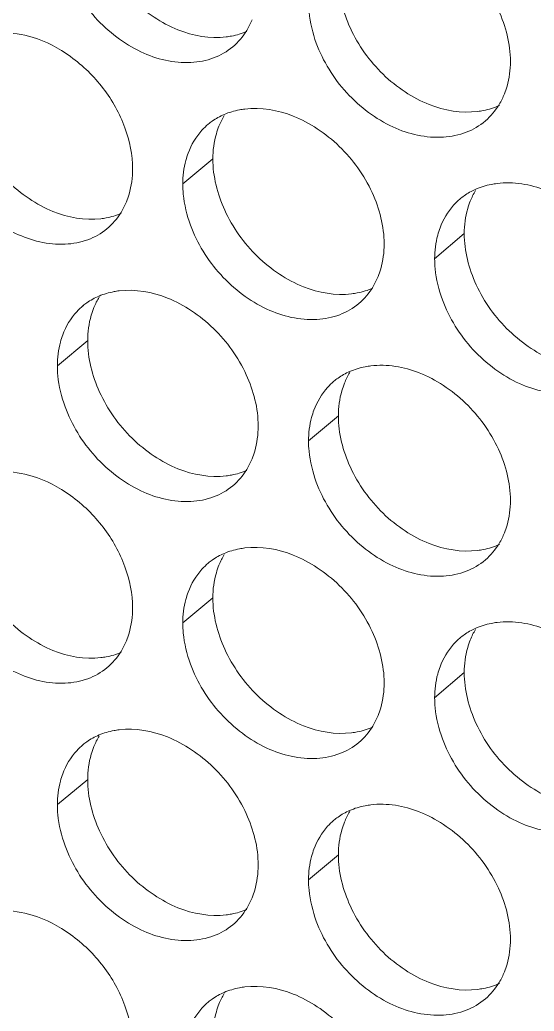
# Model space of a CAD drawing. Header units: millimetres. Extents: x 1177 to 4147, y 93 to 2194.
# Drawn here: x 2687.43 to 2696.66, y 760.61 to 778.39 of the extents above; entities that cross this region are included whole.
import ezdxf

# ---------------------------------------------------------------- set-up
doc = ezdxf.new("R2010")
doc.units = ezdxf.units.MM
doc.header["$LTSCALE"] = 0.1
doc.layers.get('0').update_dxf_attribs({"lineweight": 13})
doc.layers.add('标注', color=251, linetype='Continuous', lineweight=9)

# ---------------------------------------------------------------- blocks, each defined once
blk = doc.blocks.new('02')
at = {"layer": '标注'}
for p, q in [((4613.267, 699.692), (4612.496, 699.048)), ((4619.714, 697.78), (4618.955, 697.133)), ((4610.058, 695.034), (4609.28, 694.392)), ((4610.058, 695.034), (4609.28, 694.392)), ((4616.486, 693.107), (4615.721, 692.462)), ((4616.486, 693.107), (4615.721, 692.462)), ((4613.267, 688.442), (4612.496, 687.798)), ((4619.714, 686.53), (4618.955, 685.883)), ((4610.058, 683.784), (4609.28, 683.142)), ((4616.486, 681.857), (4615.721, 681.212))]:
    blk.add_line(p, q, dxfattribs=at)
for centre, radius, start, end in [((4612.506, 703.971), 1.906, 328.8204, 337.9261), ((4618.964, 702.071), 1.919, 329.1361, 338.1835), ((4615.192, 699.818), 1.906, 148.8645, 158.0006), ((4614.169, 699.363), 1.589, 125.3301, 129.8922), ((4620.645, 697.434), 1.61, 125.3606, 130.4975), ((4621.65, 697.899), 1.919, 149.179, 158.2551), ((4609.291, 699.307), 1.899, 328.661, 337.8031), ((4615.73, 697.392), 1.912, 328.9787, 338.0529), ((4611.976, 695.164), 1.899, 148.7058, 157.8789), ((4611.976, 695.164), 1.899, 148.7058, 157.8789), ((4610.945, 694.713), 1.579, 125.316, 129.5927), ((4610.945, 694.713), 1.579, 125.316, 129.5927), ((4618.416, 693.23), 1.912, 149.0222, 158.126), ((4618.416, 693.23), 1.912, 149.0222, 158.126), ((4617.403, 692.77), 1.599, 125.3449, 130.1938), ((4617.403, 692.77), 1.599, 125.3449, 130.1938), ((4612.506, 692.721), 1.906, 328.8204, 337.9261), ((4612.506, 692.721), 1.906, 328.8204, 337.9261), ((4618.964, 690.821), 1.919, 329.1361, 338.1835), ((4618.964, 690.821), 1.919, 329.1361, 338.1835), ((4615.192, 688.568), 1.906, 148.8645, 158.0006), ((4614.169, 688.113), 1.589, 125.3301, 129.8922), ((4621.65, 686.649), 1.919, 149.179, 158.2551), ((4609.291, 688.057), 1.899, 328.661, 337.8031), ((4620.645, 686.184), 1.61, 125.3606, 130.4975), ((4615.73, 686.142), 1.912, 328.9787, 338.0529), ((4610.945, 683.463), 1.579, 125.316, 129.5927), ((4611.976, 683.914), 1.899, 148.7058, 157.8789), ((4618.416, 681.98), 1.912, 149.0222, 158.126), ((4617.403, 681.52), 1.599, 125.3449, 130.1938), ((4612.506, 681.471), 1.906, 328.8204, 337.9261), ((4618.964, 679.571), 1.919, 329.1361, 338.1835), ((4614.169, 676.863), 1.589, 125.3301, 129.8922), ((4615.192, 677.318), 1.906, 148.8645, 158.0006)]:
    blk.add_arc(centre, radius, start, end, dxfattribs=at)
for points, knots in [([(4610.058, 706.284), (4610.058, 705.833), (4610.299, 704.897), (4610.993, 703.918), (4611.74, 703.314), (4612.522, 702.887), (4613.194, 702.768), (4613.607, 702.817)], [0, 0, 0, 0, 0.247242, 0.512574, 0.644829, 0.771813, 1, 1, 1, 1]), ([(4620.899, 702.189), (4620.899, 702.639), (4620.654, 703.575), (4619.952, 704.549), (4619.198, 705.149), (4618.409, 705.571), (4617.733, 705.687), (4617.318, 705.637)], [0, 0, 0, 0, 0.246434, 0.511288, 0.64364, 0.770925, 1, 1, 1, 1]), ([(4609.478, 704.589), (4609.648, 704.124), (4610.049, 703.467), (4610.784, 702.8), (4611.575, 702.307), (4612.469, 702.089), (4613.288, 702.247), (4613.632, 702.441), (4613.776, 702.562)], [0, 0, 0, 0, 0.27351, 0.411743, 0.545537, 0.786668, 0.895956, 1, 1, 1, 1]), ([(4616.486, 704.357), (4616.486, 703.907), (4616.729, 702.971), (4617.427, 701.995), (4618.179, 701.394), (4618.966, 700.971), (4619.641, 700.856), (4620.055, 700.907)], [0, 0, 0, 0, 0.246741, 0.511644, 0.643878, 0.771009, 1, 1, 1, 1]), ([(4615.721, 703.712), (4615.721, 703.626), (4615.74, 703.267), (4615.827, 702.914), (4615.92, 702.659)], [0, 0, 0, 0, 0.240702, 1, 1, 1, 1]), ([(4608.638, 702.81), (4608.387, 702.886), (4607.882, 702.965), (4607.376, 702.872), (4607.153, 702.781)], [0, 0, 0, 0, 0.521913, 1, 1, 1, 1]), ([(4611.209, 699.435), (4611.209, 699.792), (4611.053, 700.536), (4610.498, 701.537), (4609.671, 702.342), (4608.989, 702.704), (4608.638, 702.81)], [0, 0, 0, 0, 0.238714, 0.495406, 0.754851, 1, 1, 1, 1]), ([(4613.607, 702.817), (4613.653, 702.823), (4613.835, 702.851), (4614.014, 702.903), (4614.139, 702.958)], [0, 0, 0, 0, 0.255679, 1, 1, 1, 1]), ([(4615.92, 702.659), (4616.091, 702.193), (4616.498, 701.535), (4617.24, 700.871), (4618.04, 700.382), (4618.943, 700.173), (4619.766, 700.341), (4620.111, 700.54), (4620.255, 700.664)], [0, 0, 0, 0, 0.272838, 0.410886, 0.544611, 0.786, 0.895595, 1, 1, 1, 1]), ([(4620.745, 701.358), (4620.77, 701.422), (4620.862, 701.689), (4620.899, 701.975), (4620.899, 702.189)], [0, 0, 0, 0, 0.241748, 1, 1, 1, 1]), ([(4606.857, 701.634), (4606.857, 701.183), (4607.098, 700.247), (4607.789, 699.266), (4608.535, 698.66), (4609.314, 698.231), (4609.984, 698.111), (4610.396, 698.159)], [0, 0, 0, 0, 0.247494, 0.513042, 0.645309, 0.772218, 1, 1, 1, 1]), ([(4614.089, 700.97), (4614.042, 700.964), (4613.861, 700.936), (4613.683, 700.884), (4613.557, 700.83)], [0, 0, 0, 0, 0.255763, 1, 1, 1, 1]), ([(4617.66, 697.513), (4617.66, 697.964), (4617.416, 698.9), (4616.716, 699.875), (4615.963, 700.477), (4615.177, 700.901), (4614.503, 701.019), (4614.089, 700.97)], [0, 0, 0, 0, 0.246684, 0.511753, 0.644116, 0.771328, 1, 1, 1, 1]), ([(4620.055, 700.907), (4620.105, 700.913), (4620.296, 700.943), (4620.484, 701.001), (4620.615, 701.06)], [0, 0, 0, 0, 0.255887, 1, 1, 1, 1]), ([(4613.15, 700.582), (4613.093, 700.534), (4612.873, 700.323), (4612.714, 700.052), (4612.634, 699.838)], [0, 0, 0, 0, 0.245947, 1, 1, 1, 1]), ([(4613.425, 700.532), (4613.399, 700.468), (4613.305, 700.197), (4613.267, 699.908), (4613.267, 699.692)], [0, 0, 0, 0, 0.241351, 1, 1, 1, 1]), ([(4606.271, 699.94), (4606.44, 699.475), (4606.839, 698.819), (4607.569, 698.151), (4608.356, 697.656), (4609.246, 697.434), (4610.062, 697.587), (4610.406, 697.779), (4610.551, 697.898)], [0, 0, 0, 0, 0.27385, 0.412176, 0.546005, 0.787007, 0.896139, 1, 1, 1, 1]), ([(4612.634, 699.838), (4612.611, 699.777), (4612.529, 699.522), (4612.496, 699.251), (4612.496, 699.048)], [0, 0, 0, 0, 0.241796, 1, 1, 1, 1]), ([(4613.267, 699.692), (4613.267, 699.241), (4613.51, 698.306), (4614.205, 697.328), (4614.955, 696.725), (4615.739, 696.3), (4616.413, 696.183), (4616.827, 696.233)], [0, 0, 0, 0, 0.246991, 0.512108, 0.644352, 0.77141, 1, 1, 1, 1]), ([(4611.049, 698.59), (4611.075, 698.654), (4611.17, 698.926), (4611.209, 699.217), (4611.209, 699.435)], [0, 0, 0, 0, 0.241257, 1, 1, 1, 1]), ([(4612.496, 699.048), (4612.496, 698.962), (4612.515, 698.604), (4612.601, 698.251), (4612.695, 697.995)], [0, 0, 0, 0, 0.240653, 1, 1, 1, 1]), ([(4620.556, 699.061), (4620.507, 699.055), (4620.316, 699.025), (4620.129, 698.968), (4619.998, 698.909)], [0, 0, 0, 0, 0.255975, 1, 1, 1, 1]), ([(4624.148, 695.622), (4624.148, 696.072), (4623.902, 697.008), (4623.198, 697.98), (4622.441, 698.578), (4621.65, 698.999), (4620.973, 699.113), (4620.556, 699.061)], [0, 0, 0, 0, 0.246187, 0.510826, 0.643167, 0.770525, 1, 1, 1, 1]), ([(4619.599, 698.658), (4619.543, 698.61), (4619.329, 698.401), (4619.173, 698.134), (4619.094, 697.923)], [0, 0, 0, 0, 0.246198, 1, 1, 1, 1]), ([(4619.868, 698.61), (4619.843, 698.546), (4619.751, 698.279), (4619.714, 697.994), (4619.714, 697.78)], [0, 0, 0, 0, 0.241677, 1, 1, 1, 1]), ([(4610.396, 698.159), (4610.441, 698.164), (4610.618, 698.191), (4610.792, 698.241), (4610.915, 698.293)], [0, 0, 0, 0, 0.255573, 1, 1, 1, 1]), ([(4612.695, 697.995), (4612.865, 697.529), (4613.269, 696.872), (4614.007, 696.207), (4614.803, 695.716), (4615.701, 695.502), (4616.522, 695.665), (4616.867, 695.862), (4617.011, 695.984)], [0, 0, 0, 0, 0.273173, 0.411313, 0.545072, 0.786333, 0.895775, 1, 1, 1, 1]), ([(4619.094, 697.923), (4619.071, 697.863), (4618.988, 697.607), (4618.955, 697.336), (4618.955, 697.133)], [0, 0, 0, 0, 0.242012, 1, 1, 1, 1]), ([(4619.714, 697.78), (4619.714, 697.33), (4619.958, 696.394), (4620.658, 695.42), (4621.412, 694.821), (4622.201, 694.399), (4622.877, 694.286), (4623.293, 694.338)], [0, 0, 0, 0, 0.246494, 0.511184, 0.643406, 0.77061, 1, 1, 1, 1]), ([(4617.504, 696.678), (4617.53, 696.741), (4617.623, 697.011), (4617.66, 697.298), (4617.66, 697.513)], [0, 0, 0, 0, 0.241585, 1, 1, 1, 1]), ([(4618.955, 697.133), (4618.955, 697.047), (4618.974, 696.688), (4619.061, 696.336), (4619.155, 696.081)], [0, 0, 0, 0, 0.240751, 1, 1, 1, 1]), ([(4610.868, 696.31), (4610.823, 696.305), (4610.647, 696.278), (4610.473, 696.228), (4610.351, 696.177)], [0, 0, 0, 0, 0.255654, 1, 1, 1, 1]), ([(4610.868, 696.31), (4610.823, 696.305), (4610.647, 696.278), (4610.473, 696.228), (4610.351, 696.177)], [0, 0, 0, 0, 0.255654, 1, 1, 1, 1]), ([(4614.43, 692.845), (4614.43, 693.296), (4614.186, 694.232), (4613.489, 695.209), (4612.738, 695.813), (4611.955, 696.239), (4611.282, 696.358), (4610.868, 696.31)], [0, 0, 0, 0, 0.246935, 0.51222, 0.644595, 0.771733, 1, 1, 1, 1]), ([(4614.43, 692.845), (4614.43, 693.296), (4614.186, 694.232), (4613.489, 695.209), (4612.738, 695.813), (4611.955, 696.239), (4611.282, 696.358), (4610.868, 696.31)], [0, 0, 0, 0, 0.246935, 0.51222, 0.644595, 0.771733, 1, 1, 1, 1]), ([(4616.827, 696.233), (4616.875, 696.239), (4617.061, 696.268), (4617.244, 696.323), (4617.373, 696.38)], [0, 0, 0, 0, 0.255784, 1, 1, 1, 1]), ([(4609.939, 695.93), (4609.881, 695.882), (4609.659, 695.67), (4609.499, 695.397), (4609.418, 695.181)], [0, 0, 0, 0, 0.245817, 1, 1, 1, 1]), ([(4609.939, 695.93), (4609.881, 695.882), (4609.659, 695.67), (4609.499, 695.397), (4609.418, 695.181)], [0, 0, 0, 0, 0.245817, 1, 1, 1, 1]), ([(4619.155, 696.081), (4619.327, 695.614), (4619.735, 694.955), (4620.482, 694.293), (4621.286, 693.806), (4622.193, 693.601), (4623.018, 693.774), (4623.364, 693.976), (4623.508, 694.101)], [0, 0, 0, 0, 0.272504, 0.410462, 0.544153, 0.785671, 0.895417, 1, 1, 1, 1]), ([(4610.217, 695.879), (4610.19, 695.815), (4610.096, 695.543), (4610.058, 695.252), (4610.058, 695.034)], [0, 0, 0, 0, 0.241186, 1, 1, 1, 1]), ([(4610.217, 695.879), (4610.19, 695.815), (4610.096, 695.543), (4610.058, 695.252), (4610.058, 695.034)], [0, 0, 0, 0, 0.241186, 1, 1, 1, 1]), ([(4609.418, 695.181), (4609.395, 695.121), (4609.313, 694.865), (4609.28, 694.595), (4609.28, 694.392)], [0, 0, 0, 0, 0.241688, 1, 1, 1, 1]), ([(4609.418, 695.181), (4609.395, 695.121), (4609.313, 694.865), (4609.28, 694.595), (4609.28, 694.392)], [0, 0, 0, 0, 0.241688, 1, 1, 1, 1]), ([(4610.058, 695.034), (4610.058, 694.583), (4610.299, 693.647), (4610.993, 692.668), (4611.74, 692.064), (4612.522, 691.637), (4613.194, 691.518), (4613.607, 691.567)], [0, 0, 0, 0, 0.247242, 0.512574, 0.644829, 0.771813, 1, 1, 1, 1]), ([(4610.058, 695.034), (4610.058, 694.583), (4610.299, 693.647), (4610.993, 692.668), (4611.74, 692.064), (4612.522, 691.637), (4613.194, 691.518), (4613.607, 691.567)], [0, 0, 0, 0, 0.247242, 0.512574, 0.644829, 0.771813, 1, 1, 1, 1]), ([(4609.28, 694.392), (4609.28, 694.306), (4609.299, 693.948), (4609.385, 693.595), (4609.478, 693.339)], [0, 0, 0, 0, 0.240605, 1, 1, 1, 1]), ([(4609.28, 694.392), (4609.28, 694.306), (4609.299, 693.948), (4609.385, 693.595), (4609.478, 693.339)], [0, 0, 0, 0, 0.240605, 1, 1, 1, 1]), ([(4617.318, 694.387), (4617.27, 694.381), (4617.084, 694.352), (4616.902, 694.297), (4616.773, 694.241)], [0, 0, 0, 0, 0.25587, 1, 1, 1, 1]), ([(4617.318, 694.387), (4617.27, 694.381), (4617.084, 694.352), (4616.902, 694.297), (4616.773, 694.241)], [0, 0, 0, 0, 0.25587, 1, 1, 1, 1]), ([(4620.899, 690.939), (4620.899, 691.389), (4620.654, 692.325), (4619.952, 693.299), (4619.198, 693.899), (4618.409, 694.321), (4617.733, 694.437), (4617.318, 694.387)], [0, 0, 0, 0, 0.246434, 0.511288, 0.64364, 0.770925, 1, 1, 1, 1]), ([(4620.899, 690.939), (4620.899, 691.389), (4620.654, 692.325), (4619.952, 693.299), (4619.198, 693.899), (4618.409, 694.321), (4617.733, 694.437), (4617.318, 694.387)], [0, 0, 0, 0, 0.246434, 0.511288, 0.64364, 0.770925, 1, 1, 1, 1]), ([(4616.37, 693.991), (4616.314, 693.943), (4616.097, 693.733), (4615.939, 693.465), (4615.859, 693.252)], [0, 0, 0, 0, 0.246074, 1, 1, 1, 1]), ([(4616.37, 693.991), (4616.314, 693.943), (4616.097, 693.733), (4615.939, 693.465), (4615.859, 693.252)], [0, 0, 0, 0, 0.246074, 1, 1, 1, 1]), ([(4616.642, 693.942), (4616.616, 693.878), (4616.524, 693.609), (4616.486, 693.322), (4616.486, 693.107)], [0, 0, 0, 0, 0.241514, 1, 1, 1, 1]), ([(4616.642, 693.942), (4616.616, 693.878), (4616.524, 693.609), (4616.486, 693.322), (4616.486, 693.107)], [0, 0, 0, 0, 0.241514, 1, 1, 1, 1]), ([(4609.478, 693.339), (4609.648, 692.874), (4610.049, 692.217), (4610.784, 691.55), (4611.575, 691.057), (4612.469, 690.839), (4613.288, 690.997), (4613.632, 691.191), (4613.776, 691.312)], [0, 0, 0, 0, 0.27351, 0.411743, 0.545537, 0.786668, 0.895956, 1, 1, 1, 1]), ([(4609.478, 693.339), (4609.648, 692.874), (4610.049, 692.217), (4610.784, 691.55), (4611.575, 691.057), (4612.469, 690.839), (4613.288, 690.997), (4613.632, 691.191), (4613.776, 691.312)], [0, 0, 0, 0, 0.27351, 0.411743, 0.545537, 0.786668, 0.895956, 1, 1, 1, 1]), ([(4615.859, 693.252), (4615.837, 693.191), (4615.754, 692.936), (4615.721, 692.665), (4615.721, 692.462)], [0, 0, 0, 0, 0.241904, 1, 1, 1, 1]), ([(4615.859, 693.252), (4615.837, 693.191), (4615.754, 692.936), (4615.721, 692.665), (4615.721, 692.462)], [0, 0, 0, 0, 0.241904, 1, 1, 1, 1]), ([(4616.486, 693.107), (4616.486, 692.657), (4616.729, 691.721), (4617.427, 690.745), (4618.179, 690.144), (4618.966, 689.721), (4619.641, 689.606), (4620.055, 689.657)], [0, 0, 0, 0, 0.246741, 0.511644, 0.643878, 0.771009, 1, 1, 1, 1]), ([(4616.486, 693.107), (4616.486, 692.657), (4616.729, 691.721), (4617.427, 690.745), (4618.179, 690.144), (4618.966, 689.721), (4619.641, 689.606), (4620.055, 689.657)], [0, 0, 0, 0, 0.246741, 0.511644, 0.643878, 0.771009, 1, 1, 1, 1]), ([(4614.272, 692.005), (4614.298, 692.069), (4614.392, 692.339), (4614.43, 692.628), (4614.43, 692.845)], [0, 0, 0, 0, 0.241422, 1, 1, 1, 1]), ([(4614.272, 692.005), (4614.298, 692.069), (4614.392, 692.339), (4614.43, 692.628), (4614.43, 692.845)], [0, 0, 0, 0, 0.241422, 1, 1, 1, 1]), ([(4615.721, 692.462), (4615.721, 692.376), (4615.74, 692.017), (4615.827, 691.664), (4615.92, 691.409)], [0, 0, 0, 0, 0.240702, 1, 1, 1, 1]), ([(4615.721, 692.462), (4615.721, 692.376), (4615.74, 692.017), (4615.827, 691.664), (4615.92, 691.409)], [0, 0, 0, 0, 0.240702, 1, 1, 1, 1]), ([(4608.638, 691.56), (4608.387, 691.636), (4607.882, 691.715), (4607.376, 691.622), (4607.153, 691.531)], [0, 0, 0, 0, 0.521913, 1, 1, 1, 1]), ([(4613.607, 691.567), (4613.653, 691.573), (4613.835, 691.601), (4614.014, 691.653), (4614.139, 691.708)], [0, 0, 0, 0, 0.255679, 1, 1, 1, 1]), ([(4613.607, 691.567), (4613.653, 691.573), (4613.835, 691.601), (4614.014, 691.653), (4614.139, 691.708)], [0, 0, 0, 0, 0.255679, 1, 1, 1, 1]), ([(4611.209, 688.185), (4611.209, 688.542), (4611.053, 689.286), (4610.498, 690.287), (4609.671, 691.092), (4608.989, 691.454), (4608.638, 691.56)], [0, 0, 0, 0, 0.238714, 0.495406, 0.754851, 1, 1, 1, 1]), ([(4615.92, 691.409), (4616.091, 690.943), (4616.498, 690.285), (4617.24, 689.621), (4618.04, 689.132), (4618.943, 688.923), (4619.766, 689.091), (4620.111, 689.29), (4620.255, 689.414)], [0, 0, 0, 0, 0.272838, 0.410886, 0.544611, 0.786, 0.895595, 1, 1, 1, 1]), ([(4615.92, 691.409), (4616.091, 690.943), (4616.498, 690.285), (4617.24, 689.621), (4618.04, 689.132), (4618.943, 688.923), (4619.766, 689.091), (4620.111, 689.29), (4620.255, 689.414)], [0, 0, 0, 0, 0.272838, 0.410886, 0.544611, 0.786, 0.895595, 1, 1, 1, 1]), ([(4620.745, 690.108), (4620.77, 690.172), (4620.862, 690.439), (4620.899, 690.725), (4620.899, 690.939)], [0, 0, 0, 0, 0.241748, 1, 1, 1, 1]), ([(4620.745, 690.108), (4620.77, 690.172), (4620.862, 690.439), (4620.899, 690.725), (4620.899, 690.939)], [0, 0, 0, 0, 0.241748, 1, 1, 1, 1]), ([(4606.857, 690.384), (4606.857, 689.933), (4607.098, 688.997), (4607.789, 688.016), (4608.535, 687.41), (4609.314, 686.981), (4609.984, 686.861), (4610.396, 686.909)], [0, 0, 0, 0, 0.247494, 0.513042, 0.645309, 0.772218, 1, 1, 1, 1]), ([(4620.055, 689.657), (4620.105, 689.663), (4620.296, 689.693), (4620.484, 689.751), (4620.615, 689.81)], [0, 0, 0, 0, 0.255887, 1, 1, 1, 1]), ([(4620.055, 689.657), (4620.105, 689.663), (4620.296, 689.693), (4620.484, 689.751), (4620.615, 689.81)], [0, 0, 0, 0, 0.255887, 1, 1, 1, 1]), ([(4614.089, 689.72), (4614.042, 689.714), (4613.861, 689.686), (4613.683, 689.634), (4613.557, 689.58)], [0, 0, 0, 0, 0.255763, 1, 1, 1, 1]), ([(4617.66, 686.263), (4617.66, 686.714), (4617.416, 687.65), (4616.716, 688.625), (4615.963, 689.227), (4615.177, 689.651), (4614.503, 689.769), (4614.089, 689.72)], [0, 0, 0, 0, 0.246684, 0.511753, 0.644116, 0.771328, 1, 1, 1, 1]), ([(4613.15, 689.332), (4613.093, 689.284), (4612.873, 689.073), (4612.714, 688.802), (4612.634, 688.588)], [0, 0, 0, 0, 0.245947, 1, 1, 1, 1]), ([(4613.425, 689.282), (4613.399, 689.218), (4613.305, 688.947), (4613.267, 688.658), (4613.267, 688.442)], [0, 0, 0, 0, 0.241351, 1, 1, 1, 1]), ([(4606.271, 688.69), (4606.44, 688.225), (4606.839, 687.569), (4607.569, 686.901), (4608.356, 686.406), (4609.246, 686.184), (4610.062, 686.337), (4610.406, 686.529), (4610.551, 686.648)], [0, 0, 0, 0, 0.27385, 0.412176, 0.546005, 0.787007, 0.896139, 1, 1, 1, 1]), ([(4612.634, 688.588), (4612.611, 688.527), (4612.529, 688.272), (4612.496, 688.001), (4612.496, 687.798)], [0, 0, 0, 0, 0.241796, 1, 1, 1, 1]), ([(4613.267, 688.442), (4613.267, 687.991), (4613.51, 687.056), (4614.205, 686.078), (4614.955, 685.475), (4615.739, 685.05), (4616.413, 684.933), (4616.827, 684.983)], [0, 0, 0, 0, 0.246991, 0.512108, 0.644352, 0.77141, 1, 1, 1, 1]), ([(4611.049, 687.34), (4611.075, 687.404), (4611.17, 687.676), (4611.209, 687.967), (4611.209, 688.185)], [0, 0, 0, 0, 0.241257, 1, 1, 1, 1]), ([(4612.496, 687.798), (4612.496, 687.712), (4612.515, 687.354), (4612.601, 687.001), (4612.695, 686.745)], [0, 0, 0, 0, 0.240653, 1, 1, 1, 1]), ([(4620.556, 687.811), (4620.507, 687.805), (4620.316, 687.775), (4620.129, 687.718), (4619.998, 687.659)], [0, 0, 0, 0, 0.255975, 1, 1, 1, 1]), ([(4624.148, 684.372), (4624.148, 684.822), (4623.902, 685.758), (4623.198, 686.73), (4622.441, 687.328), (4621.65, 687.749), (4620.973, 687.863), (4620.556, 687.811)], [0, 0, 0, 0, 0.246187, 0.510826, 0.643167, 0.770525, 1, 1, 1, 1]), ([(4619.599, 687.408), (4619.543, 687.36), (4619.329, 687.151), (4619.173, 686.884), (4619.094, 686.673)], [0, 0, 0, 0, 0.246198, 1, 1, 1, 1]), ([(4619.868, 687.36), (4619.843, 687.296), (4619.751, 687.029), (4619.714, 686.744), (4619.714, 686.53)], [0, 0, 0, 0, 0.241677, 1, 1, 1, 1]), ([(4610.396, 686.909), (4610.441, 686.914), (4610.618, 686.941), (4610.792, 686.991), (4610.915, 687.043)], [0, 0, 0, 0, 0.255573, 1, 1, 1, 1]), ([(4612.695, 686.745), (4612.865, 686.279), (4613.269, 685.622), (4614.007, 684.957), (4614.803, 684.466), (4615.701, 684.252), (4616.522, 684.415), (4616.867, 684.612), (4617.011, 684.734)], [0, 0, 0, 0, 0.273173, 0.411313, 0.545072, 0.786333, 0.895775, 1, 1, 1, 1]), ([(4619.094, 686.673), (4619.071, 686.613), (4618.988, 686.357), (4618.955, 686.086), (4618.955, 685.883)], [0, 0, 0, 0, 0.242012, 1, 1, 1, 1]), ([(4619.714, 686.53), (4619.714, 686.08), (4619.958, 685.144), (4620.658, 684.17), (4621.412, 683.571), (4622.201, 683.149), (4622.877, 683.036), (4623.293, 683.088)], [0, 0, 0, 0, 0.246494, 0.511184, 0.643406, 0.77061, 1, 1, 1, 1]), ([(4617.504, 685.428), (4617.53, 685.491), (4617.623, 685.761), (4617.66, 686.048), (4617.66, 686.263)], [0, 0, 0, 0, 0.241585, 1, 1, 1, 1]), ([(4618.955, 685.883), (4618.955, 685.797), (4618.974, 685.438), (4619.061, 685.086), (4619.155, 684.831)], [0, 0, 0, 0, 0.240751, 1, 1, 1, 1]), ([(4610.868, 685.06), (4610.823, 685.055), (4610.647, 685.028), (4610.473, 684.978), (4610.351, 684.927)], [0, 0, 0, 0, 0.255654, 1, 1, 1, 1]), ([(4614.43, 681.595), (4614.43, 682.046), (4614.186, 682.982), (4613.489, 683.959), (4612.738, 684.563), (4611.955, 684.989), (4611.282, 685.108), (4610.868, 685.06)], [0, 0, 0, 0, 0.246935, 0.51222, 0.644595, 0.771733, 1, 1, 1, 1]), ([(4616.827, 684.983), (4616.875, 684.989), (4617.061, 685.018), (4617.244, 685.073), (4617.373, 685.13)], [0, 0, 0, 0, 0.255784, 1, 1, 1, 1]), ([(4619.155, 684.831), (4619.327, 684.364), (4619.735, 683.705), (4620.482, 683.043), (4621.286, 682.556), (4622.193, 682.351), (4623.018, 682.524), (4623.364, 682.726), (4623.508, 682.851)], [0, 0, 0, 0, 0.272504, 0.410462, 0.544153, 0.785671, 0.895417, 1, 1, 1, 1]), ([(4609.939, 684.68), (4609.881, 684.632), (4609.659, 684.42), (4609.499, 684.147), (4609.418, 683.931)], [0, 0, 0, 0, 0.245817, 1, 1, 1, 1]), ([(4610.217, 684.629), (4610.19, 684.565), (4610.096, 684.293), (4610.058, 684.002), (4610.058, 683.784)], [0, 0, 0, 0, 0.241186, 1, 1, 1, 1]), ([(4609.418, 683.931), (4609.395, 683.871), (4609.313, 683.615), (4609.28, 683.345), (4609.28, 683.142)], [0, 0, 0, 0, 0.241688, 1, 1, 1, 1]), ([(4610.058, 683.784), (4610.058, 683.333), (4610.299, 682.397), (4610.993, 681.418), (4611.74, 680.814), (4612.522, 680.387), (4613.194, 680.268), (4613.607, 680.317)], [0, 0, 0, 0, 0.247242, 0.512574, 0.644829, 0.771813, 1, 1, 1, 1]), ([(4620.899, 679.689), (4620.899, 680.139), (4620.654, 681.075), (4619.952, 682.049), (4619.198, 682.649), (4618.409, 683.071), (4617.733, 683.187), (4617.318, 683.137)], [0, 0, 0, 0, 0.246434, 0.511288, 0.64364, 0.770925, 1, 1, 1, 1]), ([(4609.28, 683.142), (4609.28, 683.056), (4609.299, 682.698), (4609.385, 682.345), (4609.478, 682.089)], [0, 0, 0, 0, 0.240605, 1, 1, 1, 1]), ([(4617.318, 683.137), (4617.27, 683.131), (4617.084, 683.102), (4616.902, 683.047), (4616.773, 682.991)], [0, 0, 0, 0, 0.25587, 1, 1, 1, 1]), ([(4616.37, 682.741), (4616.314, 682.693), (4616.097, 682.483), (4615.939, 682.215), (4615.859, 682.002)], [0, 0, 0, 0, 0.246074, 1, 1, 1, 1]), ([(4616.642, 682.692), (4616.616, 682.628), (4616.524, 682.359), (4616.486, 682.072), (4616.486, 681.857)], [0, 0, 0, 0, 0.241514, 1, 1, 1, 1]), ([(4609.478, 682.089), (4609.648, 681.624), (4610.049, 680.967), (4610.784, 680.3), (4611.575, 679.807), (4612.469, 679.589), (4613.288, 679.747), (4613.632, 679.941), (4613.776, 680.062)], [0, 0, 0, 0, 0.27351, 0.411743, 0.545537, 0.786668, 0.895956, 1, 1, 1, 1]), ([(4615.859, 682.002), (4615.837, 681.941), (4615.754, 681.686), (4615.721, 681.415), (4615.721, 681.212)], [0, 0, 0, 0, 0.241904, 1, 1, 1, 1]), ([(4616.486, 681.857), (4616.486, 681.407), (4616.729, 680.471), (4617.427, 679.495), (4618.179, 678.894), (4618.966, 678.471), (4619.641, 678.356), (4620.055, 678.407)], [0, 0, 0, 0, 0.246741, 0.511644, 0.643878, 0.771009, 1, 1, 1, 1]), ([(4614.272, 680.755), (4614.298, 680.819), (4614.392, 681.089), (4614.43, 681.378), (4614.43, 681.595)], [0, 0, 0, 0, 0.241422, 1, 1, 1, 1]), ([(4615.721, 681.212), (4615.721, 681.126), (4615.74, 680.767), (4615.827, 680.414), (4615.92, 680.159)], [0, 0, 0, 0, 0.240702, 1, 1, 1, 1]), ([(4608.638, 680.31), (4608.387, 680.386), (4607.882, 680.465), (4607.376, 680.372), (4607.153, 680.281)], [0, 0, 0, 0, 0.521913, 1, 1, 1, 1]), ([(4613.607, 680.317), (4613.653, 680.323), (4613.835, 680.351), (4614.014, 680.403), (4614.139, 680.458)], [0, 0, 0, 0, 0.255679, 1, 1, 1, 1]), ([(4611.209, 676.935), (4611.209, 677.292), (4611.053, 678.036), (4610.498, 679.037), (4609.671, 679.842), (4608.989, 680.204), (4608.638, 680.31)], [0, 0, 0, 0, 0.238714, 0.495406, 0.754851, 1, 1, 1, 1]), ([(4615.92, 680.159), (4616.091, 679.693), (4616.498, 679.035), (4617.24, 678.371), (4618.04, 677.882), (4618.943, 677.673), (4619.766, 677.841), (4620.111, 678.04), (4620.255, 678.164)], [0, 0, 0, 0, 0.272838, 0.410886, 0.544611, 0.786, 0.895595, 1, 1, 1, 1]), ([(4620.745, 678.858), (4620.77, 678.922), (4620.862, 679.189), (4620.899, 679.475), (4620.899, 679.689)], [0, 0, 0, 0, 0.241748, 1, 1, 1, 1]), ([(4606.857, 679.134), (4606.857, 678.683), (4607.098, 677.747), (4607.789, 676.766), (4608.535, 676.16), (4609.314, 675.731), (4609.984, 675.611), (4610.396, 675.659)], [0, 0, 0, 0, 0.247494, 0.513042, 0.645309, 0.772218, 1, 1, 1, 1]), ([(4614.089, 678.47), (4614.042, 678.464), (4613.861, 678.436), (4613.683, 678.384), (4613.557, 678.33)], [0, 0, 0, 0, 0.255763, 1, 1, 1, 1]), ([(4617.66, 675.013), (4617.66, 675.464), (4617.416, 676.4), (4616.716, 677.375), (4615.963, 677.977), (4615.177, 678.401), (4614.503, 678.519), (4614.089, 678.47)], [0, 0, 0, 0, 0.246684, 0.511753, 0.644116, 0.771328, 1, 1, 1, 1]), ([(4620.055, 678.407), (4620.105, 678.413), (4620.296, 678.443), (4620.484, 678.501), (4620.615, 678.56)], [0, 0, 0, 0, 0.255887, 1, 1, 1, 1]), ([(4613.15, 678.082), (4613.093, 678.034), (4612.873, 677.823), (4612.714, 677.552), (4612.634, 677.338)], [0, 0, 0, 0, 0.245947, 1, 1, 1, 1]), ([(4613.425, 678.032), (4613.399, 677.968), (4613.305, 677.697), (4613.267, 677.408), (4613.267, 677.192)], [0, 0, 0, 0, 0.241351, 1, 1, 1, 1])]:
    blk.add_open_spline(points, degree=3, knots=knots, dxfattribs=at)
for points in [[(4613.776, 702.562), (4613.918, 702.681), (4614.04, 702.826), (4614.136, 702.984)], [(4620.255, 700.664), (4620.395, 700.784), (4620.516, 700.929), (4620.611, 701.087)], [(4613.557, 700.83), (4613.45, 700.784), (4613.346, 700.727), (4613.25, 700.659)], [(4619.998, 698.909), (4619.898, 698.864), (4619.802, 698.81), (4619.713, 698.747)], [(4610.551, 697.898), (4610.693, 698.016), (4610.816, 698.161), (4610.913, 698.319)], [(4617.011, 695.984), (4617.152, 696.104), (4617.274, 696.249), (4617.369, 696.407)], [(4610.351, 696.177), (4610.239, 696.13), (4610.131, 696.071), (4610.032, 696.001)], [(4610.351, 696.177), (4610.239, 696.13), (4610.131, 696.071), (4610.032, 696.001)], [(4616.773, 694.241), (4616.669, 694.195), (4616.57, 694.14), (4616.477, 694.074)], [(4616.773, 694.241), (4616.669, 694.195), (4616.57, 694.14), (4616.477, 694.074)], [(4613.776, 691.312), (4613.918, 691.431), (4614.04, 691.576), (4614.136, 691.734)], [(4613.776, 691.312), (4613.918, 691.431), (4614.04, 691.576), (4614.136, 691.734)], [(4620.255, 689.414), (4620.395, 689.534), (4620.516, 689.679), (4620.611, 689.837)], [(4620.255, 689.414), (4620.395, 689.534), (4620.516, 689.679), (4620.611, 689.837)], [(4613.557, 689.58), (4613.45, 689.534), (4613.346, 689.477), (4613.25, 689.409)], [(4619.998, 687.659), (4619.898, 687.614), (4619.802, 687.56), (4619.713, 687.497)], [(4610.551, 686.648), (4610.693, 686.766), (4610.816, 686.911), (4610.913, 687.069)], [(4617.011, 684.734), (4617.152, 684.854), (4617.274, 684.999), (4617.369, 685.157)], [(4610.351, 684.927), (4610.239, 684.88), (4610.131, 684.821), (4610.032, 684.751)], [(4616.773, 682.991), (4616.669, 682.945), (4616.57, 682.89), (4616.477, 682.824)], [(4613.776, 680.062), (4613.918, 680.181), (4614.04, 680.326), (4614.136, 680.484)], [(4620.255, 678.164), (4620.395, 678.284), (4620.516, 678.429), (4620.611, 678.587)], [(4613.557, 678.33), (4613.45, 678.284), (4613.346, 678.227), (4613.25, 678.159)]]:
    blk.add_open_spline(points, degree=3, dxfattribs=at)

msp = doc.modelspace()

# ---------------------------------------------------------------- block references
at = {"xscale": 0.7, "yscale": 0.7, "zscale": 0.7}
msp.add_blockref('02', (-538.391, 286.112), dxfattribs=at)

doc.saveas('drawing.dxf')
